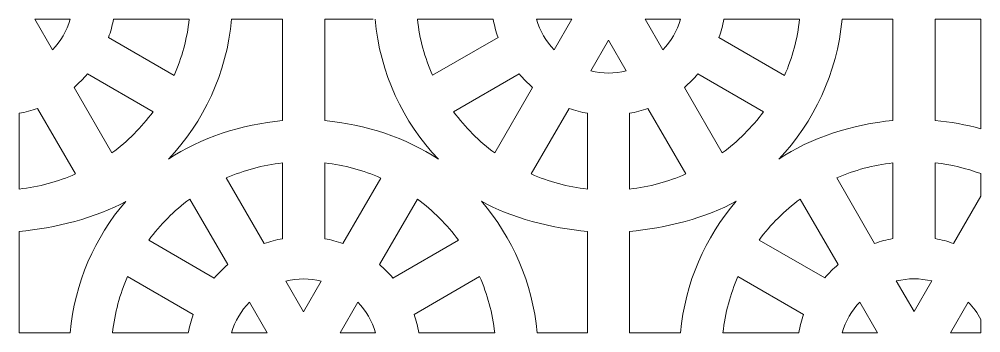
# Model space of a CAD drawing. Header units: centimetres. Extents: x -87 to 87, y -88 to 88.
# Drawn here: x 46.34 to 87.36, y 44.05 to 57.44 of the extents above; entities that cross this region are included whole.
import ezdxf

# ---------------------------------------------------------------- set-up
doc = ezdxf.new("R2010")
doc.units = ezdxf.units.CM
doc.header["$MEASUREMENT"] = 0
doc.layers.add('layer 1', color=7, linetype='Continuous')

msp = doc.modelspace()

# ---------------------------------------------------------------- linework, layer by layer
at = {"layer": 'layer 1', "color": 177, "lineweight": 9}
for points, knots in [([(47.00032, 57.44442), (47.00032, 57.44442), (47.75626, 56.13512), (47.75626, 56.13512), (47.75626, 56.13512), (48.10462, 56.50001), (48.36759, 56.94716), (48.51309, 57.44442), (48.51309, 57.44442), (48.51309, 57.44442), (47.00032, 57.44442), (47.00032, 57.44442)], [0, 0, 0, 0, 0.25, 0.25, 0.25, 0.25, 0.5, 0.5, 0.5, 0.5, 1, 1, 1, 1]), ([(52.95159, 55.04766), (52.95159, 55.04766), (50.15198, 56.664), (50.15198, 56.664), (50.15198, 56.664), (50.24171, 56.91547), (50.31206, 57.1762), (50.36083, 57.44442), (50.36083, 57.44442), (50.36083, 57.44442), (53.59262, 57.44442), (53.59262, 57.44442), (53.59262, 57.44442), (53.50045, 56.60044), (53.28014, 55.79487), (52.95159, 55.04766)], [0, 0, 0, 0, 0.2, 0.2, 0.2, 0.2, 0.4, 0.4, 0.4, 0.4, 0.6, 0.6, 0.6, 0.6, 1, 1, 1, 1]), ([(52.70198, 51.46869), (54.20649, 53.05683), (55.1957, 55.13809), (55.4015, 57.44442), (55.4015, 57.44442), (55.4015, 57.44442), (57.57231, 57.44416), (57.57231, 57.44416), (57.57231, 57.44416), (57.57231, 57.44416), (57.57203, 53.1135), (57.57203, 53.1135), (57.57203, 53.1135), (55.85932, 52.96065), (54.05666, 52.37579), (52.70198, 51.46869)], [0, 0, 0, 0, 0.2, 0.2, 0.2, 0.2, 0.4, 0.4, 0.4, 0.4, 0.6, 0.6, 0.6, 0.6, 1, 1, 1, 1]), ([(61.51948, 57.44443), (61.72534, 55.13754), (62.71504, 53.05582), (64.22023, 51.46752), (64.22023, 51.46752), (62.86514, 52.37529), (61.08549, 52.96059), (59.37204, 53.11349), (59.37204, 53.11349), (59.37204, 53.11349), (59.37204, 57.44442), (59.37204, 57.44442), (59.37204, 57.44442), (59.37204, 57.44442), (61.43385, 57.44442), (61.43385, 57.44442), (61.43385, 57.44442), (61.43385, 57.44442), (61.43385, 57.44443), (61.43385, 57.44443)], [0, 0, 0, 0, 0.16666667, 0.16666667, 0.16666667, 0.16666667, 0.33333333, 0.33333333, 0.33333333, 0.33333333, 0.5, 0.5, 0.5, 0.5, 0.66666667, 0.66666667, 0.66666667, 0.66666667, 1, 1, 1, 1]), ([(63.32837, 57.44443), (63.32837, 57.44443), (66.56035, 57.44445), (66.56035, 57.44445), (66.56035, 57.44445), (66.60913, 57.17626), (66.67919, 56.91549), (66.76892, 56.66404), (66.76892, 56.66404), (66.76892, 56.66404), (63.9695, 55.04778), (63.9695, 55.04778), (63.9695, 55.04778), (63.64095, 55.79498), (63.42056, 56.60047), (63.32837, 57.44443)], [0, 0, 0, 0, 0.2, 0.2, 0.2, 0.2, 0.4, 0.4, 0.4, 0.4, 0.6, 0.6, 0.6, 0.6, 1, 1, 1, 1]), ([(69.16478, 56.1352), (69.16478, 56.1352), (69.92067, 57.44443), (69.92067, 57.44443), (69.92067, 57.44443), (69.92067, 57.44443), (68.40789, 57.44443), (68.40789, 57.44443), (68.40789, 57.44443), (68.55339, 56.94723), (68.81641, 56.5001), (69.16478, 56.1352)], [0, 0, 0, 0, 0.25, 0.25, 0.25, 0.25, 0.5, 0.5, 0.5, 0.5, 1, 1, 1, 1]), ([(73.03841, 57.44445), (73.03841, 57.44445), (74.55115, 57.44443), (74.55115, 57.44443), (74.55115, 57.44443), (74.40564, 56.9472), (74.14264, 56.50009), (73.7943, 56.13523), (73.7943, 56.13523), (73.7943, 56.13523), (73.03841, 57.44445), (73.03841, 57.44445)], [0, 0, 0, 0, 0.25, 0.25, 0.25, 0.25, 0.5, 0.5, 0.5, 0.5, 1, 1, 1, 1]), ([(78.98962, 55.04776), (79.31817, 55.79495), (79.53848, 56.60048), (79.63066, 57.44443), (79.63066, 57.44443), (79.63066, 57.44443), (76.39868, 57.44443), (76.39868, 57.44443), (76.39868, 57.44443), (76.34992, 57.17628), (76.27975, 56.91556), (76.19003, 56.66414), (76.19003, 56.66414), (76.19003, 56.66414), (78.98962, 55.04776), (78.98962, 55.04776)], [0, 0, 0, 0, 0.2, 0.2, 0.2, 0.2, 0.4, 0.4, 0.4, 0.4, 0.6, 0.6, 0.6, 0.6, 1, 1, 1, 1]), ([(83.61291, 57.44443), (83.61291, 57.44443), (83.61289, 53.1174), (83.61289, 53.1174), (83.61289, 53.1174), (81.89699, 52.96427), (80.09518, 52.3775), (78.73884, 51.46752), (78.73884, 51.46752), (80.24401, 53.0558), (81.23365, 55.13752), (81.43953, 57.44442), (81.43953, 57.44442), (81.43953, 57.44442), (83.61291, 57.44443), (83.61291, 57.44443)], [0, 0, 0, 0, 0.2, 0.2, 0.2, 0.2, 0.4, 0.4, 0.4, 0.4, 0.6, 0.6, 0.6, 0.6, 1, 1, 1, 1]), ([(87.35908, 52.76423), (87.35908, 52.76423), (87.35908, 57.44442), (87.35908, 57.44442), (87.35908, 57.44442), (87.35908, 57.44442), (85.4129, 57.44428), (85.4129, 57.44428), (85.4129, 57.44428), (85.4129, 57.44428), (85.4129, 53.11739), (85.4129, 53.11739), (85.4129, 53.11739), (86.06098, 53.05957), (86.71858, 52.93987), (87.35908, 52.76423)], [0, 0, 0, 0, 0.2, 0.2, 0.2, 0.2, 0.4, 0.4, 0.4, 0.4, 0.6, 0.6, 0.6, 0.6, 1, 1, 1, 1]), ([(70.7232, 55.23445), (70.7232, 55.23445), (71.47953, 56.54446), (71.47953, 56.54446), (71.47953, 56.54446), (71.47953, 56.54446), (72.23591, 55.23443), (72.23591, 55.23443), (72.23591, 55.23443), (71.74115, 55.11444), (71.21796, 55.11449), (70.7232, 55.23445)], [0, 0, 0, 0, 0.25, 0.25, 0.25, 0.25, 0.5, 0.5, 0.5, 0.5, 1, 1, 1, 1]), ([(52.05007, 53.48969), (51.55745, 52.82026), (50.96543, 52.22877), (50.296, 51.73611), (50.296, 51.73611), (50.296, 51.73611), (48.68, 54.5351), (48.68, 54.5351), (48.68, 54.5351), (48.8852, 54.70973), (49.07612, 54.90065), (49.25076, 55.10586), (49.25076, 55.10586), (49.25076, 55.10586), (52.05007, 53.48969), (52.05007, 53.48969)], [0, 0, 0, 0, 0.2, 0.2, 0.2, 0.2, 0.4, 0.4, 0.4, 0.4, 0.6, 0.6, 0.6, 0.6, 1, 1, 1, 1]), ([(66.62479, 51.73583), (65.95539, 52.22845), (65.36353, 52.82035), (64.8709, 53.48975), (64.8709, 53.48975), (64.8709, 53.48975), (67.67015, 55.1059), (67.67015, 55.1059), (67.67015, 55.1059), (67.8448, 54.90068), (68.03576, 54.70975), (68.24097, 54.53511), (68.24097, 54.53511), (68.24097, 54.53511), (66.62479, 51.73583), (66.62479, 51.73583)], [0, 0, 0, 0, 0.2, 0.2, 0.2, 0.2, 0.4, 0.4, 0.4, 0.4, 0.6, 0.6, 0.6, 0.6, 1, 1, 1, 1]), ([(74.71805, 54.53523), (74.71805, 54.53523), (76.33426, 51.73584), (76.33426, 51.73584), (76.33426, 51.73584), (77.00366, 52.22846), (77.59556, 52.82035), (78.08818, 53.48975), (78.08818, 53.48975), (78.08818, 53.48975), (75.28882, 55.10601), (75.28882, 55.10601), (75.28882, 55.10601), (75.11419, 54.90081), (74.92326, 54.70987), (74.71805, 54.53523)], [0, 0, 0, 0, 0.2, 0.2, 0.2, 0.2, 0.4, 0.4, 0.4, 0.4, 0.6, 0.6, 0.6, 0.6, 1, 1, 1, 1]), ([(47.12187, 53.63389), (46.87041, 53.54416), (46.60964, 53.47397), (46.34143, 53.42519), (46.34143, 53.42519), (46.34143, 53.42519), (46.34146, 50.19323), (46.34146, 50.19323), (46.34146, 50.19323), (47.18542, 50.2854), (47.99084, 50.506), (48.73806, 50.83456), (48.73806, 50.83456), (48.73806, 50.83456), (47.12187, 53.63389), (47.12187, 53.63389)], [0, 0, 0, 0, 0.2, 0.2, 0.2, 0.2, 0.4, 0.4, 0.4, 0.4, 0.6, 0.6, 0.6, 0.6, 1, 1, 1, 1]), ([(69.79916, 53.63396), (69.79916, 53.63396), (68.18295, 50.83463), (68.18295, 50.83463), (68.18295, 50.83463), (68.93015, 50.50607), (69.73555, 50.28564), (70.5795, 50.19347), (70.5795, 50.19347), (70.5795, 50.19347), (70.5795, 53.42529), (70.5795, 53.42529), (70.5795, 53.42529), (70.31133, 53.47405), (70.0506, 53.54423), (69.79916, 53.63396)], [0, 0, 0, 0, 0.2, 0.2, 0.2, 0.2, 0.4, 0.4, 0.4, 0.4, 0.6, 0.6, 0.6, 0.6, 1, 1, 1, 1]), ([(72.3795, 50.19339), (72.3795, 50.19339), (72.3795, 53.4253), (72.3795, 53.4253), (72.3795, 53.4253), (72.64768, 53.47407), (72.90844, 53.54424), (73.15989, 53.63398), (73.15989, 53.63398), (73.15989, 53.63398), (74.77624, 50.83439), (74.77624, 50.83439), (74.77624, 50.83439), (74.02902, 50.50583), (73.22346, 50.28558), (72.3795, 50.19339)], [0, 0, 0, 0, 0.2, 0.2, 0.2, 0.2, 0.4, 0.4, 0.4, 0.4, 0.6, 0.6, 0.6, 0.6, 1, 1, 1, 1]), ([(57.57204, 51.30462), (57.57204, 51.30462), (57.57207, 48.07266), (57.57207, 48.07266), (57.57207, 48.07266), (57.30387, 48.02388), (57.04311, 47.95376), (56.79166, 47.86403), (56.79166, 47.86403), (56.79166, 47.86403), (55.17532, 50.66358), (55.17532, 50.66358), (55.17532, 50.66358), (55.92253, 50.99214), (56.72808, 51.21246), (57.57204, 51.30462)], [0, 0, 0, 0, 0.2, 0.2, 0.2, 0.2, 0.4, 0.4, 0.4, 0.4, 0.6, 0.6, 0.6, 0.6, 1, 1, 1, 1]), ([(60.15245, 47.86396), (59.90099, 47.95369), (59.64022, 48.02388), (59.37201, 48.07266), (59.37201, 48.07266), (59.37201, 48.07266), (59.37204, 51.30462), (59.37204, 51.30462), (59.37204, 51.30462), (60.216, 51.21245), (61.02142, 50.99185), (61.76864, 50.66329), (61.76864, 50.66329), (61.76864, 50.66329), (60.15245, 47.86396), (60.15245, 47.86396)], [0, 0, 0, 0, 0.2, 0.2, 0.2, 0.2, 0.4, 0.4, 0.4, 0.4, 0.6, 0.6, 0.6, 0.6, 1, 1, 1, 1]), ([(83.6129, 51.30852), (83.6129, 51.30852), (83.61293, 48.07656), (83.61293, 48.07656), (83.61293, 48.07656), (83.34473, 48.02778), (83.08397, 47.95766), (82.83252, 47.86793), (82.83252, 47.86793), (82.83252, 47.86793), (81.21618, 50.66748), (81.21618, 50.66748), (81.21618, 50.66748), (81.96339, 50.99604), (82.76894, 51.21636), (83.6129, 51.30852)], [0, 0, 0, 0, 0.2, 0.2, 0.2, 0.2, 0.4, 0.4, 0.4, 0.4, 0.6, 0.6, 0.6, 0.6, 1, 1, 1, 1]), ([(87.35907, 49.88702), (87.35907, 49.88702), (87.35908, 50.84947), (87.35908, 50.84947), (87.35908, 50.84947), (86.7419, 51.07808), (86.08978, 51.2346), (85.4129, 51.30852), (85.4129, 51.30852), (85.4129, 51.30852), (85.41287, 48.07656), (85.41287, 48.07656), (85.41287, 48.07656), (85.68108, 48.02778), (85.94185, 47.95759), (86.19331, 47.86786), (86.19331, 47.86786), (86.19331, 47.86786), (87.35907, 49.88702), (87.35907, 49.88702)], [0, 0, 0, 0, 0.16666667, 0.16666667, 0.16666667, 0.16666667, 0.33333333, 0.33333333, 0.33333333, 0.33333333, 0.5, 0.5, 0.5, 0.5, 0.66666667, 0.66666667, 0.66666667, 0.66666667, 1, 1, 1, 1]), ([(46.34146, 44.05343), (46.34146, 44.05343), (46.34146, 48.38436), (46.34146, 48.38436), (46.34146, 48.38436), (47.81397, 48.51576), (49.66532, 48.96654), (50.88459, 49.66686), (50.88459, 49.66686), (49.56424, 48.13028), (48.70253, 46.18827), (48.51202, 44.05343), (48.51202, 44.05343), (48.51202, 44.05343), (46.34146, 44.05343), (46.34146, 44.05343)], [0, 0, 0, 0, 0.2, 0.2, 0.2, 0.2, 0.4, 0.4, 0.4, 0.4, 0.6, 0.6, 0.6, 0.6, 1, 1, 1, 1]), ([(53.61736, 49.76207), (52.94794, 49.26943), (52.35601, 48.67761), (51.86339, 48.00822), (51.86339, 48.00822), (51.86339, 48.00822), (54.66276, 46.39201), (54.66276, 46.39201), (54.66276, 46.39201), (54.8374, 46.59721), (55.02833, 46.78811), (55.23355, 46.96276), (55.23355, 46.96276), (55.23355, 46.96276), (53.61736, 49.76207), (53.61736, 49.76207)], [0, 0, 0, 0, 0.2, 0.2, 0.2, 0.2, 0.4, 0.4, 0.4, 0.4, 0.6, 0.6, 0.6, 0.6, 1, 1, 1, 1]), ([(65.08065, 48.00816), (64.58803, 48.67759), (63.99601, 49.26908), (63.32658, 49.76174), (63.32658, 49.76174), (63.32658, 49.76174), (61.71058, 46.96275), (61.71058, 46.96275), (61.71058, 46.96275), (61.91578, 46.78812), (62.1067, 46.5972), (62.28134, 46.39199), (62.28134, 46.39199), (62.28134, 46.39199), (65.08065, 48.00816), (65.08065, 48.00816)], [0, 0, 0, 0, 0.2, 0.2, 0.2, 0.2, 0.4, 0.4, 0.4, 0.4, 0.6, 0.6, 0.6, 0.6, 1, 1, 1, 1]), ([(70.57951, 44.05343), (70.57951, 44.05343), (70.57952, 48.38444), (70.57952, 48.38444), (70.57952, 48.38444), (69.10658, 48.51589), (67.27845, 48.96688), (66.05893, 49.66754), (66.05893, 49.66754), (67.37961, 48.13086), (68.24155, 46.18858), (68.43208, 44.05343), (68.43208, 44.05343), (68.43208, 44.05343), (70.57951, 44.05343), (70.57951, 44.05343)], [0, 0, 0, 0, 0.2, 0.2, 0.2, 0.2, 0.4, 0.4, 0.4, 0.4, 0.6, 0.6, 0.6, 0.6, 1, 1, 1, 1]), ([(72.37893, 44.05733), (72.37893, 44.05733), (74.55288, 44.05733), (74.55288, 44.05733), (74.55288, 44.05733), (74.74325, 46.19068), (75.6039, 48.13148), (76.92269, 49.66754), (76.92269, 49.66754), (75.70294, 48.96674), (73.85193, 48.51572), (72.3787, 48.38437), (72.3787, 48.38437), (72.3787, 48.38437), (72.37893, 44.05733), (72.37893, 44.05733)], [0, 0, 0, 0, 0.2, 0.2, 0.2, 0.2, 0.4, 0.4, 0.4, 0.4, 0.6, 0.6, 0.6, 0.6, 1, 1, 1, 1]), ([(79.65822, 49.76597), (78.9888, 49.27333), (78.39687, 48.68151), (77.90425, 48.01212), (77.90425, 48.01212), (77.90425, 48.01212), (80.70362, 46.39591), (80.70362, 46.39591), (80.70362, 46.39591), (80.87826, 46.60111), (81.06919, 46.79201), (81.27441, 46.96666), (81.27441, 46.96666), (81.27441, 46.96666), (79.65822, 49.76597), (79.65822, 49.76597)], [0, 0, 0, 0, 0.2, 0.2, 0.2, 0.2, 0.4, 0.4, 0.4, 0.4, 0.6, 0.6, 0.6, 0.6, 1, 1, 1, 1]), ([(50.96197, 46.45019), (50.6334, 45.70296), (50.41307, 44.89742), (50.3209, 44.05344), (50.3209, 44.05344), (50.3209, 44.05344), (53.55285, 44.05336), (53.55285, 44.05336), (53.55285, 44.05336), (53.60161, 44.32159), (53.6717, 44.58242), (53.76146, 44.83392), (53.76146, 44.83392), (53.76146, 44.83392), (50.96197, 46.45019), (50.96197, 46.45019)], [0, 0, 0, 0, 0.2, 0.2, 0.2, 0.2, 0.4, 0.4, 0.4, 0.4, 0.6, 0.6, 0.6, 0.6, 1, 1, 1, 1]), ([(59.22843, 46.26354), (59.22843, 46.26354), (58.47206, 44.95345), (58.47206, 44.95345), (58.47206, 44.95345), (58.47206, 44.95345), (57.71574, 46.26354), (57.71574, 46.26354), (57.71574, 46.26354), (58.21042, 46.38346), (58.73375, 46.38347), (59.22843, 46.26354)], [0, 0, 0, 0, 0.25, 0.25, 0.25, 0.25, 0.5, 0.5, 0.5, 0.5, 1, 1, 1, 1]), ([(65.98217, 46.45019), (65.98217, 46.45019), (63.18256, 44.83385), (63.18256, 44.83385), (63.18256, 44.83385), (63.27229, 44.58238), (63.34264, 44.32165), (63.39141, 44.05343), (63.39141, 44.05343), (63.39141, 44.05343), (66.6232, 44.05343), (66.6232, 44.05343), (66.6232, 44.05343), (66.53103, 44.89741), (66.31072, 45.70298), (65.98217, 46.45019)], [0, 0, 0, 0, 0.2, 0.2, 0.2, 0.2, 0.4, 0.4, 0.4, 0.4, 0.6, 0.6, 0.6, 0.6, 1, 1, 1, 1]), ([(77.00283, 46.45409), (76.67426, 45.70686), (76.45393, 44.90132), (76.36176, 44.05734), (76.36176, 44.05734), (76.36176, 44.05734), (79.59371, 44.05726), (79.59371, 44.05726), (79.59371, 44.05726), (79.64247, 44.32549), (79.71256, 44.58632), (79.80232, 44.83782), (79.80232, 44.83782), (79.80232, 44.83782), (77.00283, 46.45409), (77.00283, 46.45409)], [0, 0, 0, 0, 0.2, 0.2, 0.2, 0.2, 0.4, 0.4, 0.4, 0.4, 0.6, 0.6, 0.6, 0.6, 1, 1, 1, 1]), ([(85.26929, 46.26744), (85.26929, 46.26744), (84.51292, 44.95735), (84.51292, 44.95735), (84.51292, 44.95735), (84.51292, 44.95735), (83.7566, 46.26744), (83.7566, 46.26744), (83.7566, 46.26744), (84.25128, 46.38736), (84.77461, 46.38737), (85.26929, 46.26744)], [0, 0, 0, 0, 0.25, 0.25, 0.25, 0.25, 0.5, 0.5, 0.5, 0.5, 1, 1, 1, 1]), ([(56.15733, 45.36273), (56.15733, 45.36273), (56.91322, 44.05343), (56.91322, 44.05343), (56.91322, 44.05343), (56.91322, 44.05343), (55.40042, 44.05343), (55.40042, 44.05343), (55.40042, 44.05343), (55.54592, 44.55066), (55.80894, 44.9978), (56.15733, 45.36273)], [0, 0, 0, 0, 0.25, 0.25, 0.25, 0.25, 0.5, 0.5, 0.5, 0.5, 1, 1, 1, 1]), ([(60.0309, 44.05343), (60.0309, 44.05343), (60.78684, 45.36273), (60.78684, 45.36273), (60.78684, 45.36273), (61.1352, 44.99784), (61.39817, 44.55069), (61.54367, 44.05343), (61.54367, 44.05343), (61.54367, 44.05343), (60.0309, 44.05343), (60.0309, 44.05343)], [0, 0, 0, 0, 0.25, 0.25, 0.25, 0.25, 0.5, 0.5, 0.5, 0.5, 1, 1, 1, 1]), ([(82.19819, 45.36663), (82.19819, 45.36663), (82.95408, 44.05733), (82.95408, 44.05733), (82.95408, 44.05733), (82.95408, 44.05733), (81.44128, 44.05733), (81.44128, 44.05733), (81.44128, 44.05733), (81.58678, 44.55456), (81.8498, 45.0017), (82.19819, 45.36663)], [0, 0, 0, 0, 0.25, 0.25, 0.25, 0.25, 0.5, 0.5, 0.5, 0.5, 1, 1, 1, 1]), ([(87.35908, 44.05733), (87.35908, 44.05733), (87.35908, 44.62123), (87.35908, 44.62123), (87.35908, 44.62123), (87.21794, 44.89506), (87.03843, 45.1459), (86.8277, 45.36663), (86.8277, 45.36663), (86.8277, 45.36663), (86.07176, 44.05733), (86.07176, 44.05733), (86.07176, 44.05733), (86.07176, 44.05733), (87.35908, 44.05733), (87.35908, 44.05733)], [0, 0, 0, 0, 0.2, 0.2, 0.2, 0.2, 0.4, 0.4, 0.4, 0.4, 0.6, 0.6, 0.6, 0.6, 1, 1, 1, 1])]:
    msp.add_open_spline(points, degree=3, knots=knots, dxfattribs=at)

doc.saveas('drawing.dxf')
